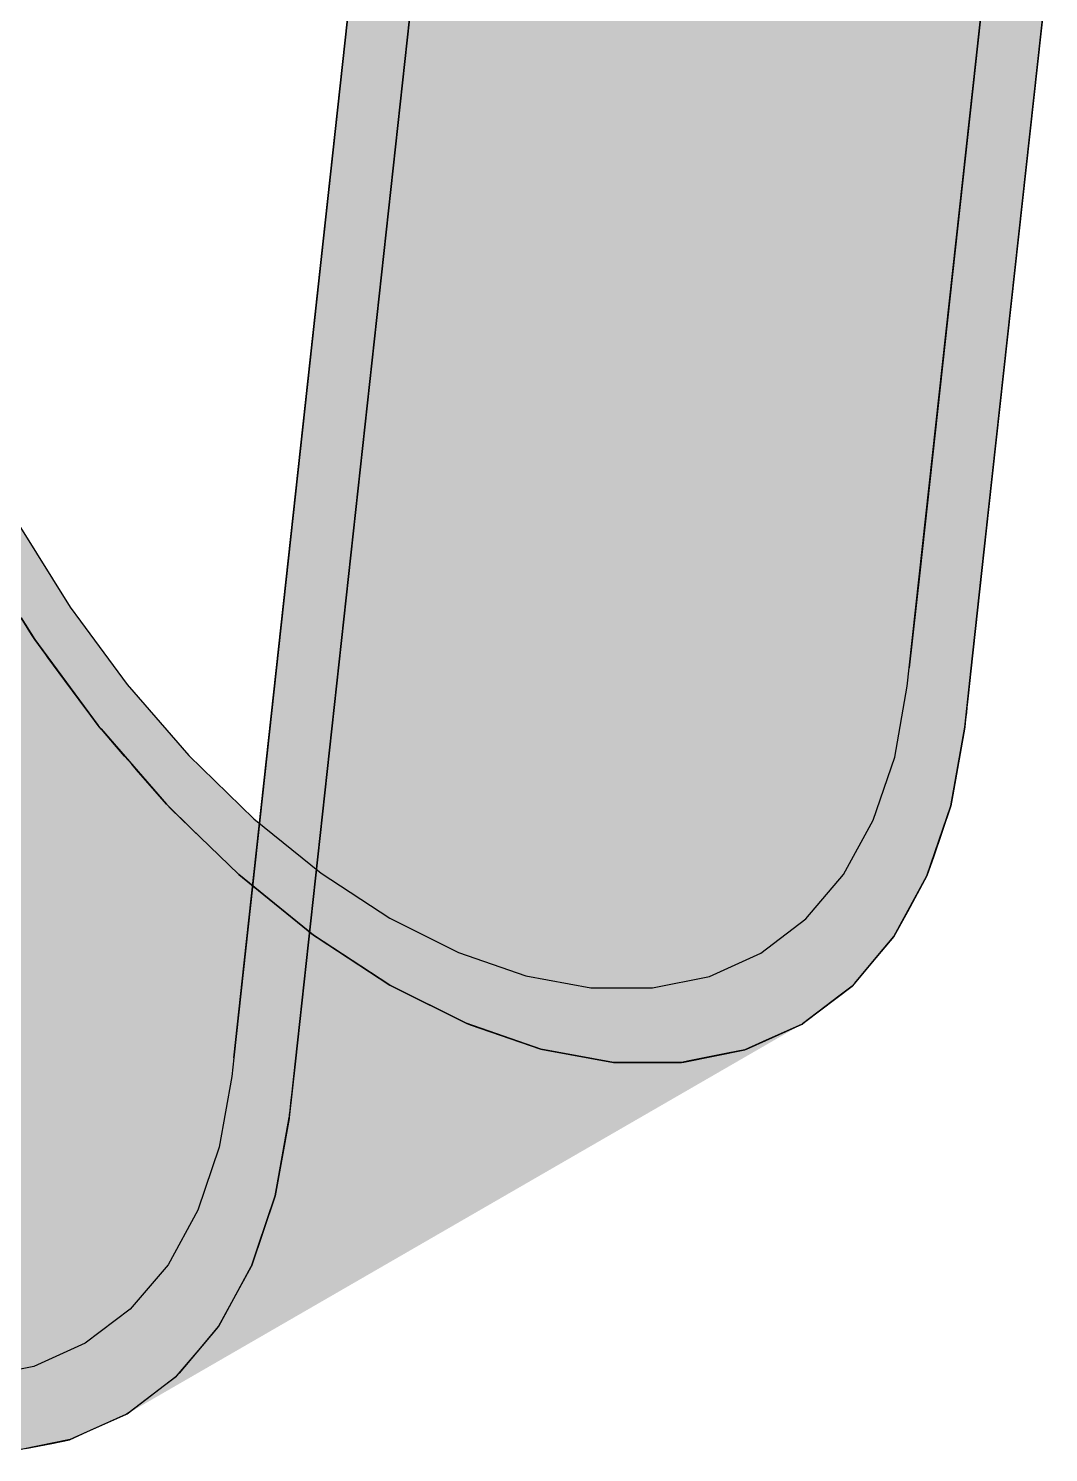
# Model space of a CAD drawing. Extents: x 0 to 2378, y 0 to 1682.
# Drawn here: x 1499.5 to 1536.9, y 1176.4 to 1228.6 of the extents above; entities that cross this region are included whole.
import ezdxf

# ---------------------------------------------------------------- set-up
doc = ezdxf.new("R2010")
doc.units = 0
doc.layers.add('SOMBRA', color=8, linetype='CONTINUOUS')
doc.layers.add('VISIBLE', color=7, linetype='CONTINUOUS')

msp = doc.modelspace()

# ---------------------------------------------------------------- linework, layer by layer
at = {"layer": 'SOMBRA', "color": 253}
for points in [[(1536.0757, 1244.5631), (1531.0366, 1207.9934), (1525.4037, 1238.4017)], [(1536.0757, 1244.5631), (1532.1428, 1208.6321), (1531.0366, 1207.9934)], [(1536.1587, 1244.5432), (1531.7624, 1205.1564), (1536.0757, 1244.5631)], [(1536.1587, 1244.5432), (1531.7638, 1205.1563), (1531.7624, 1205.1564)], [(1536.78, 1244.3944), (1531.7638, 1205.1563), (1536.1587, 1244.5432)], [(1536.78, 1244.3944), (1531.7746, 1205.1557), (1531.7638, 1205.1563)], [(1538.2892, 1244.0328), (1531.7746, 1205.1557), (1536.78, 1244.3944)], [(1538.2892, 1244.0328), (1531.8221, 1205.1531), (1531.7746, 1205.1557)], [(1538.2892, 1244.0328), (1536.7571, 1230.0355), (1531.8221, 1205.1531)], [(1507.3941, 1194.3434), (1525.4037, 1238.4017), (1531.0366, 1207.9934)], [(1507.3941, 1194.3434), (1511.3269, 1230.2744), (1525.4037, 1238.4017)], [(1534.6686, 1210.9539), (1531.8221, 1205.1531), (1536.7571, 1230.0355)], [(1534.6686, 1210.9539), (1531.9947, 1205.1434), (1531.8221, 1205.1531)], [(1534.0201, 1205.0297), (1531.9947, 1205.1434), (1534.6686, 1210.9539)], [(1501.0208, 1207.3713), (1499.1399, 1210.3923), (1476.272, 1193.0826)], [(1500.1715, 1206.9288), (1497.6266, 1209.5432), (1497.1518, 1210.4525)], [(1500.1715, 1206.9288), (1497.1518, 1210.4525), (1501.0208, 1207.3713)], [(1497.1518, 1210.4525), (1499.1399, 1210.3923), (1501.0208, 1207.3713)], [(1500.1715, 1206.9288), (1498.3163, 1208.4374), (1497.6266, 1209.5432)], [(1532.1428, 1208.6321), (1531.5814, 1205.052), (1531.0366, 1207.9934)], [(1532.1428, 1208.6321), (1531.7624, 1205.1564), (1531.5814, 1205.052)], [(1499.2453, 1206.9808), (1498.3163, 1208.4374), (1500.1715, 1206.9288)], [(1531.5814, 1205.052), (1507.3941, 1194.3434), (1531.0366, 1207.9934)], [(1496.9255, 1204.278), (1501.0208, 1207.3713), (1476.272, 1193.0826)], [(1501.3977, 1206.8601), (1501.0208, 1207.3713), (1496.9255, 1204.278)], [(1500.1715, 1206.9288), (1501.0208, 1207.3713), (1501.3977, 1206.8601)], [(1503.1067, 1204.5421), (1501.3977, 1206.8601), (1496.9255, 1204.278)], [(1499.605, 1206.3713), (1499.2241, 1206.982), (1499.2453, 1206.9808)], [(1499.605, 1206.3713), (1499.2453, 1206.9808), (1505.3624, 1201.9416)], [(1499.2453, 1206.9808), (1500.1715, 1206.9288), (1503.1067, 1204.5421)], [(1499.2453, 1206.9808), (1503.1067, 1204.5421), (1505.3624, 1201.9416)], [(1500.1715, 1206.9288), (1501.3977, 1206.8601), (1503.1067, 1204.5421)], [(1500.1258, 1205.6369), (1499.7197, 1206.1874), (1499.605, 1206.3713)], [(1500.1258, 1205.6369), (1499.605, 1206.3713), (1507.7453, 1199.6268)], [(1499.605, 1206.3713), (1505.3624, 1201.9416), (1507.7453, 1199.6268)], [(1500.2, 1205.5364), (1500.1258, 1205.6369), (1507.7453, 1199.6268)], [(1500.8224, 1204.6927), (1500.2, 1205.5364), (1510.2202, 1197.6264)], [(1500.2, 1205.5364), (1507.7453, 1199.6268), (1510.2202, 1197.6264)], [(1531.5814, 1205.052), (1531.688, 1204.4768), (1506.9392, 1190.1881)], [(1531.5814, 1205.052), (1506.9392, 1190.1881), (1507.0136, 1190.8677)], [(1531.5814, 1205.052), (1507.0136, 1190.8677), (1507.3941, 1194.3434)], [(1531.7624, 1205.1564), (1531.688, 1204.4768), (1531.5814, 1205.052)], [(1531.7638, 1205.1563), (1531.688, 1204.4768), (1531.7624, 1205.1564)], [(1531.7746, 1205.1557), (1531.688, 1204.4768), (1531.7638, 1205.1563)], [(1531.8221, 1205.1531), (1531.688, 1204.4768), (1531.7746, 1205.1557)], [(1531.9947, 1205.1434), (1531.688, 1204.4768), (1531.8221, 1205.1531)], [(1533.9211, 1204.1249), (1531.688, 1204.4768), (1531.9947, 1205.1434)], [(1533.9211, 1204.1249), (1531.9947, 1205.1434), (1534.0201, 1205.0297)], [(1503.1067, 1204.5421), (1496.9255, 1204.278), (1478.358, 1190.2534)], [(1503.1067, 1204.5421), (1478.358, 1190.2534), (1480.6137, 1187.6529)], [(1505.3624, 1201.9416), (1503.1067, 1204.5421), (1480.6137, 1187.6529)], [(1501.3462, 1203.9829), (1500.8224, 1204.6927), (1510.2202, 1197.6264)], [(1533.7952, 1202.9745), (1531.2284, 1201.8844), (1531.688, 1204.4768)], [(1533.7952, 1202.9745), (1531.688, 1204.4768), (1533.8, 1203.019)], [(1533.8, 1203.019), (1531.688, 1204.4768), (1533.8018, 1203.0354)], [(1533.8018, 1203.0354), (1531.688, 1204.4768), (1533.8061, 1203.074)], [(1533.8061, 1203.074), (1531.688, 1204.4768), (1533.8131, 1203.1386)], [(1533.8131, 1203.1386), (1531.688, 1204.4768), (1533.8233, 1203.232)], [(1533.8233, 1203.232), (1531.688, 1204.4768), (1533.837, 1203.3564)], [(1533.837, 1203.3564), (1531.688, 1204.4768), (1533.8539, 1203.5113)], [(1533.8539, 1203.5113), (1531.688, 1204.4768), (1533.8741, 1203.6957)], [(1533.8741, 1203.6957), (1531.688, 1204.4768), (1533.8968, 1203.903)], [(1533.8968, 1203.903), (1531.688, 1204.4768), (1533.9211, 1204.1249)], [(1501.7757, 1203.4008), (1501.3462, 1203.9829), (1510.2202, 1197.6264)], [(1502.1591, 1202.9051), (1502.039, 1203.0439), (1501.7757, 1203.4008)], [(1502.1591, 1202.9051), (1501.7757, 1203.4008), (1510.2202, 1197.6264)], [(1502.1617, 1202.9022), (1502.1591, 1202.9051), (1510.2202, 1197.6264)], [(1502.6465, 1202.3423), (1502.1617, 1202.9022), (1512.7304, 1195.9812)], [(1502.1617, 1202.9022), (1510.2202, 1197.6264), (1512.7304, 1195.9812)], [(1533.7952, 1202.9745), (1533.3515, 1200.5007), (1531.2284, 1201.8844)], [(1503.0099, 1201.9227), (1502.6465, 1202.3423), (1512.7304, 1195.9812)], [(1503.273, 1201.6189), (1503.0099, 1201.9227), (1512.7304, 1195.9812)], [(1533.279, 1200.0963), (1530.4435, 1199.5778), (1531.2284, 1201.8844)], [(1533.279, 1200.0963), (1531.2284, 1201.8844), (1533.3514, 1200.4999)], [(1533.3514, 1200.4999), (1531.2284, 1201.8844), (1533.3515, 1200.5007)], [(1503.4482, 1201.4166), (1503.273, 1201.6189), (1512.7304, 1195.9812)], [(1505.5266, 1199.1971), (1504.5421, 1200.1535), (1503.4482, 1201.4166)], [(1505.5266, 1199.1971), (1503.4482, 1201.4166), (1512.7304, 1195.9812)], [(1533.279, 1200.0963), (1532.6435, 1198.22), (1530.4435, 1199.5778)], [(1532.4092, 1197.5284), (1529.3545, 1197.5774), (1530.4435, 1199.5778)], [(1532.4092, 1197.5284), (1530.4435, 1199.5778), (1532.6435, 1198.22)], [(1505.7653, 1198.9652), (1505.5266, 1199.1971), (1512.7304, 1195.9812)], [(1507.1938, 1197.5774), (1505.7653, 1198.9652), (1515.2407, 1194.7278)], [(1505.7653, 1198.9652), (1512.7304, 1195.9812), (1515.2407, 1194.7278)], [(1507.1938, 1197.5774), (1520.9737, 1190.6984), (1508.8946, 1196.2006)], [(1507.1938, 1197.5774), (1515.2407, 1194.7278), (1523.7005, 1190.7543)], [(1507.1938, 1197.5774), (1523.4219, 1190.6984), (1520.9737, 1190.6984)], [(1507.1938, 1197.5774), (1523.7005, 1190.7543), (1523.4219, 1190.6984)], [(1531.2001, 1195.3116), (1527.9686, 1195.9526), (1529.3545, 1197.5774)], [(1531.2001, 1195.3116), (1529.3545, 1197.5774), (1531.6911, 1196.2118)], [(1532.4092, 1197.5284), (1531.6911, 1196.2118), (1529.3545, 1197.5774)], [(1515.5235, 1192.1314), (1509.9374, 1195.3566), (1508.8946, 1196.2006)], [(1515.5235, 1192.1314), (1508.8946, 1196.2006), (1520.9737, 1190.6984)], [(1529.6657, 1193.4949), (1526.321, 1194.6993), (1527.9686, 1195.9526)], [(1529.6657, 1193.4949), (1527.9686, 1195.9526), (1530.5371, 1194.5267)], [(1531.2001, 1195.3116), (1530.5371, 1194.5267), (1527.9686, 1195.9526)], [(1515.5235, 1192.1314), (1512.7304, 1193.5317), (1509.9374, 1195.3566)], [(1523.7005, 1190.7543), (1515.2407, 1194.7278), (1517.7155, 1193.8705)], [(1527.8519, 1192.1162), (1524.4401, 1193.8501), (1526.321, 1194.6993)], [(1527.8519, 1192.1162), (1526.321, 1194.6993), (1529.2262, 1193.1609)], [(1529.6657, 1193.4949), (1529.2262, 1193.1609), (1526.321, 1194.6993)], [(1524.1257, 1190.8397), (1517.7155, 1193.8705), (1520.0985, 1193.4337)], [(1523.7005, 1190.7543), (1517.7155, 1193.8705), (1524.1257, 1190.8397)], [(1527.8342, 1192.1028), (1522.3542, 1193.4296), (1524.4401, 1193.8501)], [(1527.8342, 1192.1028), (1524.4401, 1193.8501), (1527.8519, 1192.1162)], [(1524.1257, 1190.8397), (1520.0985, 1193.4337), (1525.0963, 1191.0344)], [(1525.7412, 1191.1638), (1520.0985, 1193.4337), (1522.3542, 1193.4296)], [(1525.7412, 1191.1638), (1525.0963, 1191.0344), (1520.0985, 1193.4337)], [(1525.7412, 1191.1638), (1522.3542, 1193.4296), (1526.3798, 1191.4503)], [(1526.3798, 1191.4503), (1522.3542, 1193.4296), (1526.3804, 1191.4506)], [(1527.8342, 1192.1028), (1526.3804, 1191.4506), (1522.3542, 1193.4296)], [(1515.5235, 1192.1314), (1520.9187, 1190.6984), (1518.2671, 1191.1843)], [(1515.5235, 1192.1314), (1520.9737, 1190.6984), (1520.9187, 1190.6984)]]:
    msp.add_solid(points, dxfattribs=at)
at = {"layer": 'SOMBRA', "color": 252}
for points in [[(1527.2024, 1237.6318), (1534.3996, 1208.497), (1538.2892, 1244.0328)], [(1509.6509, 1194.2084), (1532.9084, 1207.6361), (1527.2024, 1237.6318)], [(1509.6509, 1194.2084), (1527.2024, 1237.6318), (1513.5405, 1229.7441)], [(1527.2024, 1237.6318), (1532.9084, 1207.6361), (1534.3996, 1208.497)], [(1507.0151, 1190.8676), (1511.3269, 1230.2744), (1507.0136, 1190.8677)], [(1507.0151, 1190.8676), (1511.41, 1230.2545), (1511.3269, 1230.2744)], [(1507.0258, 1190.867), (1511.41, 1230.2545), (1507.0151, 1190.8676)], [(1507.0258, 1190.867), (1512.0312, 1230.1057), (1511.41, 1230.2545)], [(1507.0734, 1190.8644), (1512.0312, 1230.1057), (1507.0258, 1190.867)], [(1507.0734, 1190.8644), (1513.5405, 1229.7441), (1512.0312, 1230.1057)], [(1507.0734, 1190.8644), (1512.0084, 1215.7468), (1513.5405, 1229.7441)], [(1507.246, 1190.8547), (1512.0084, 1215.7468), (1507.0734, 1190.8644)], [(1507.246, 1190.8547), (1509.9198, 1196.6652), (1512.0084, 1215.7468)], [(1532.9084, 1207.6361), (1534.0201, 1205.0297), (1534.3996, 1208.497)], [(1509.6509, 1194.2084), (1533.4651, 1204.7093), (1532.9084, 1207.6361)], [(1532.9084, 1207.6361), (1533.4651, 1204.7093), (1534.0201, 1205.0297)], [(1474.9709, 1191.8987), (1499.2241, 1206.982), (1499.7197, 1206.1874)], [(1498.4002, 1205.166), (1474.9709, 1191.8987), (1499.7197, 1206.1874)], [(1477.2903, 1188.7552), (1499.854, 1206.0053), (1502.039, 1203.0439)], [(1477.2903, 1188.7552), (1498.4002, 1205.166), (1499.854, 1206.0053)], [(1498.4002, 1205.166), (1499.7197, 1206.1874), (1499.854, 1206.0053)], [(1533.4651, 1204.7093), (1533.7952, 1202.9745), (1534.0201, 1205.0297)], [(1533.4651, 1204.7093), (1509.0464, 1188.6858), (1533.7952, 1202.9745)], [(1533.4651, 1204.7093), (1509.2714, 1190.7411), (1509.0464, 1188.6858)], [(1509.6509, 1194.2084), (1509.2714, 1190.7411), (1533.4651, 1204.7093)], [(1501.0378, 1202.2738), (1477.2903, 1188.7552), (1502.039, 1203.0439)], [(1479.7934, 1185.8648), (1501.0378, 1202.2738), (1502.1499, 1202.9158)], [(1479.7934, 1185.8648), (1502.1499, 1202.9158), (1504.5421, 1200.1535)], [(1501.0378, 1202.2738), (1502.039, 1203.0439), (1502.1499, 1202.9158)], [(1509.0464, 1188.6858), (1533.279, 1200.0963), (1533.7952, 1202.9745)], [(1501.0378, 1202.2738), (1477.4011, 1188.6271), (1477.2903, 1188.7552)], [(1501.0378, 1202.2738), (1479.7582, 1185.9055), (1477.4011, 1188.6271)], [(1479.7934, 1185.8648), (1479.7582, 1185.9055), (1501.0378, 1202.2738)], [(1503.0362, 1199.0085), (1479.7934, 1185.8648), (1504.5421, 1200.1535)], [(1482.4451, 1183.2887), (1504.72, 1199.9807), (1507.1938, 1197.5774)], [(1482.4451, 1183.2887), (1503.0362, 1199.0085), (1504.72, 1199.9807)], [(1503.0362, 1199.0085), (1504.5421, 1200.1535), (1504.72, 1199.9807)], [(1508.5302, 1185.8076), (1532.4092, 1197.5284), (1533.279, 1200.0963)], [(1509.0392, 1188.6452), (1508.5302, 1185.8076), (1533.279, 1200.0963)], [(1509.0464, 1188.6858), (1509.0392, 1188.6452), (1533.279, 1200.0963)], [(1503.0362, 1199.0085), (1479.9713, 1185.692), (1479.7934, 1185.8648)], [(1503.0362, 1199.0085), (1482.4077, 1183.325), (1479.9713, 1185.692)], [(1482.4451, 1183.2887), (1482.4077, 1183.325), (1503.0362, 1199.0085)], [(1506.1016, 1196.761), (1482.4451, 1183.2887), (1507.1938, 1197.5774)], [(1485.1886, 1181.0679), (1506.1016, 1196.761), (1507.3278, 1197.4689)], [(1485.1886, 1181.0679), (1507.3278, 1197.4689), (1509.9374, 1195.3566)], [(1506.1016, 1196.761), (1507.1938, 1197.5774), (1507.3278, 1197.4689)], [(1507.6605, 1183.2397), (1531.2001, 1195.3116), (1532.4092, 1197.5284)], [(1508.518, 1185.7715), (1507.6605, 1183.2397), (1532.4092, 1197.5284)], [(1508.5302, 1185.8076), (1508.518, 1185.7715), (1532.4092, 1197.5284)], [(1506.1016, 1196.761), (1482.5791, 1183.1802), (1482.4451, 1183.2887)], [(1506.1016, 1196.761), (1485.15, 1181.0991), (1482.5791, 1183.1802)], [(1485.1886, 1181.0679), (1485.15, 1181.0991), (1506.1016, 1196.761)], [(1509.2714, 1190.7411), (1509.9198, 1196.6652), (1507.246, 1190.8547)], [(1508.9146, 1194.6084), (1485.1886, 1181.0679), (1509.9374, 1195.3566)], [(1487.9817, 1179.243), (1508.9146, 1194.6084), (1510.0654, 1195.2729)], [(1487.9817, 1179.243), (1510.0654, 1195.2729), (1512.7304, 1193.5317)], [(1506.4513, 1181.023), (1530.6081, 1194.6107), (1531.2001, 1195.3116)], [(1507.6435, 1183.2085), (1506.4513, 1181.023), (1531.2001, 1195.3116)], [(1507.6605, 1183.2397), (1507.6435, 1183.2085), (1531.2001, 1195.3116)], [(1508.9146, 1194.6084), (1509.9374, 1195.3566), (1510.0654, 1195.2729)], [(1508.9146, 1194.6084), (1485.3167, 1180.9842), (1485.1886, 1181.0679)], [(1508.9146, 1194.6084), (1487.9424, 1179.2687), (1485.3167, 1180.9842)], [(1487.9817, 1179.243), (1487.9424, 1179.2687), (1508.9146, 1194.6084)], [(1506.4513, 1181.023), (1515.1905, 1185.7094), (1530.6081, 1194.6107)], [(1515.1905, 1185.7094), (1529.7609, 1193.6077), (1530.6081, 1194.6107)], [(1511.3771, 1192.5675), (1487.9817, 1179.243), (1512.7304, 1193.5317)], [(1504.9169, 1179.2063), (1527.9228, 1192.1701), (1529.6657, 1193.4949)], [(1528.2023, 1192.7079), (1504.9169, 1179.2063), (1529.6657, 1193.4949)], [(1511.3771, 1192.5675), (1512.7304, 1193.5317), (1512.8999, 1193.4467)], [(1515.1905, 1185.7094), (1528.2023, 1192.7079), (1529.7609, 1193.6077)], [(1528.2023, 1192.7079), (1529.6657, 1193.4949), (1529.7609, 1193.6077)], [(1490.7748, 1177.8427), (1511.3771, 1192.5675), (1512.8999, 1193.4467)], [(1490.7748, 1177.8427), (1512.8999, 1193.4467), (1515.5235, 1192.1314)], [(1511.3771, 1192.5675), (1488.1511, 1179.158), (1487.9817, 1179.243)], [(1511.3771, 1192.5675), (1490.7354, 1177.8624), (1488.1511, 1179.158)], [(1490.7748, 1177.8427), (1490.7354, 1177.8624), (1511.3771, 1192.5675)], [(1528.2023, 1192.7079), (1505.0122, 1179.319), (1504.9169, 1179.2063)], [(1528.2023, 1192.7079), (1505.8593, 1180.3221), (1505.0122, 1179.319)], [(1528.2023, 1192.7079), (1515.1905, 1185.7094), (1505.8593, 1180.3221)], [(1514.3504, 1191.3213), (1490.7748, 1177.8427), (1515.5235, 1192.1314)], [(1493.5184, 1176.8956), (1514.3504, 1191.3213), (1515.6675, 1192.0817)], [(1493.5184, 1176.8956), (1515.6675, 1192.0817), (1518.2671, 1191.1843)], [(1503.0855, 1177.8141), (1525.9027, 1191.2363), (1527.8342, 1192.1028)], [(1526.7094, 1191.4696), (1503.0855, 1177.8141), (1527.8342, 1192.1028)], [(1504.9169, 1179.2063), (1526.7094, 1191.4696), (1527.9228, 1192.1701)], [(1514.3504, 1191.3213), (1515.5235, 1192.1314), (1515.6675, 1192.0817)], [(1526.7094, 1191.4696), (1527.8342, 1192.1028), (1527.9228, 1192.1701)], [(1526.7094, 1191.4696), (1503.174, 1177.8814), (1503.0855, 1177.8141)], [(1526.7094, 1191.4696), (1504.8911, 1179.1866), (1503.174, 1177.8814)], [(1504.9169, 1179.2063), (1504.8911, 1179.1866), (1526.7094, 1191.4696)], [(1514.3504, 1191.3213), (1490.9187, 1177.793), (1490.7748, 1177.8427)], [(1514.3504, 1191.3213), (1493.4797, 1176.9089), (1490.9187, 1177.793)], [(1493.5184, 1176.8956), (1493.4797, 1176.9089), (1514.3504, 1191.3213)], [(1516.6524, 1190.107), (1493.5184, 1176.8956), (1518.2671, 1191.1843)], [(1496.17, 1176.4097), (1516.6524, 1190.107), (1518.4578, 1191.1493)], [(1496.17, 1176.4097), (1518.4578, 1191.1493), (1520.9187, 1190.6984)], [(1500.9925, 1176.8752), (1523.5004, 1190.7142), (1525.7412, 1191.1638)], [(1523.9664, 1190.1183), (1500.9925, 1176.8752), (1525.7412, 1191.1638)], [(1503.0855, 1177.8141), (1523.9664, 1190.1183), (1525.9027, 1191.2363)], [(1516.6524, 1190.107), (1518.2671, 1191.1843), (1518.4578, 1191.1493)], [(1523.9664, 1190.1183), (1525.7412, 1191.1638), (1525.9027, 1191.2363)], [(1519.6279, 1189.8706), (1496.17, 1176.4097), (1520.9187, 1190.6984)], [(1498.6732, 1176.4097), (1519.6279, 1189.8706), (1521.0617, 1190.6984)], [(1498.6732, 1176.4097), (1521.0617, 1190.6984), (1523.4219, 1190.6984)], [(1522.6507, 1190.2236), (1498.6732, 1176.4097), (1523.4219, 1190.6984)], [(1500.9925, 1176.8752), (1522.6507, 1190.2236), (1523.5004, 1190.7142)], [(1507.0151, 1190.8676), (1507.0136, 1190.8677), (1506.9392, 1190.1881)], [(1507.0258, 1190.867), (1507.0151, 1190.8676), (1506.9392, 1190.1881)], [(1507.0734, 1190.8644), (1507.0258, 1190.867), (1506.9392, 1190.1881)], [(1507.246, 1190.8547), (1507.0734, 1190.8644), (1506.9392, 1190.1881)], [(1509.1723, 1189.8362), (1507.246, 1190.8547), (1506.9392, 1190.1881)], [(1509.1723, 1189.8362), (1509.2714, 1190.7411), (1507.246, 1190.8547)], [(1519.6279, 1189.8706), (1520.9187, 1190.6984), (1521.0617, 1190.6984)], [(1522.6507, 1190.2236), (1523.4219, 1190.6984), (1523.5004, 1190.7142)], [(1516.6524, 1190.107), (1493.7091, 1176.8606), (1493.5184, 1176.8956)], [(1516.6524, 1190.107), (1496.1327, 1176.4166), (1493.7091, 1176.8606)], [(1496.17, 1176.4097), (1496.1327, 1176.4166), (1516.6524, 1190.107)], [(1519.6279, 1189.8706), (1496.313, 1176.4097), (1496.17, 1176.4097)], [(1519.6279, 1189.8706), (1498.6379, 1176.4097), (1496.313, 1176.4097)], [(1498.6732, 1176.4097), (1498.6379, 1176.4097), (1519.6279, 1189.8706)], [(1522.6507, 1190.2236), (1498.7517, 1176.4255), (1498.6732, 1176.4097)], [(1522.6507, 1190.2236), (1500.9598, 1176.8686), (1498.7517, 1176.4255)], [(1500.9925, 1176.8752), (1500.9598, 1176.8686), (1522.6507, 1190.2236)], [(1523.9664, 1190.1183), (1501.1539, 1176.9476), (1500.9925, 1176.8752)], [(1523.9664, 1190.1183), (1503.056, 1177.8009), (1501.1539, 1176.9476)], [(1503.0855, 1177.8141), (1503.056, 1177.8009), (1523.9664, 1190.1183)], [(1508.6028, 1186.2121), (1506.9392, 1190.1881), (1506.4796, 1187.5958)], [(1508.6028, 1186.2121), (1509.0513, 1188.7303), (1506.9392, 1190.1881)], [(1509.0513, 1188.7303), (1509.0531, 1188.7467), (1506.9392, 1190.1881)], [(1509.0531, 1188.7467), (1509.0573, 1188.7853), (1506.9392, 1190.1881)], [(1509.0573, 1188.7853), (1509.0644, 1188.8499), (1506.9392, 1190.1881)], [(1509.0644, 1188.8499), (1509.0746, 1188.9433), (1506.9392, 1190.1881)], [(1509.0746, 1188.9433), (1509.0882, 1189.0677), (1506.9392, 1190.1881)], [(1509.0882, 1189.0677), (1509.1052, 1189.2227), (1506.9392, 1190.1881)], [(1509.1052, 1189.2227), (1509.1254, 1189.407), (1506.9392, 1190.1881)], [(1509.1254, 1189.407), (1509.1481, 1189.6143), (1506.9392, 1190.1881)], [(1509.1481, 1189.6143), (1509.1723, 1189.8362), (1506.9392, 1190.1881)], [(1508.6028, 1186.2121), (1509.0464, 1188.6858), (1509.0513, 1188.7303)], [(1507.8947, 1183.9314), (1506.4796, 1187.5958), (1505.6947, 1185.2892)], [(1507.8947, 1183.9314), (1508.6026, 1186.2112), (1506.4796, 1187.5958)], [(1508.6026, 1186.2112), (1508.6028, 1186.2121), (1506.4796, 1187.5958)], [(1507.8947, 1183.9314), (1508.5302, 1185.8076), (1508.6026, 1186.2112)], [(1515.1905, 1185.7094), (1506.4297, 1180.9974), (1505.8593, 1180.3221)], [(1506.4513, 1181.023), (1506.4297, 1180.9974), (1515.1905, 1185.7094)], [(1506.9423, 1181.9231), (1505.6947, 1185.2892), (1504.6058, 1183.2887)], [(1506.9423, 1181.9231), (1507.8947, 1183.9314), (1505.6947, 1185.2892)], [(1506.9423, 1181.9231), (1507.6605, 1183.2397), (1507.8947, 1183.9314)], [(1505.7884, 1180.238), (1504.6058, 1183.2887), (1503.2199, 1181.6639)], [(1505.7884, 1180.238), (1506.9423, 1181.9231), (1504.6058, 1183.2887)], [(1504.4775, 1178.8722), (1503.2199, 1181.6639), (1501.5723, 1180.4106)], [(1504.4775, 1178.8722), (1505.7884, 1180.238), (1503.2199, 1181.6639)], [(1505.7884, 1180.238), (1506.4513, 1181.023), (1506.9423, 1181.9231)], [(1503.1031, 1177.8275), (1501.5723, 1180.4106), (1499.6914, 1179.5614)], [(1503.1031, 1177.8275), (1504.4775, 1178.8722), (1501.5723, 1180.4106)], [(1504.4775, 1178.8722), (1504.9169, 1179.2063), (1505.7884, 1180.238)], [(1501.6317, 1177.1619), (1499.6914, 1179.5614), (1497.6054, 1179.1409)], [(1501.6317, 1177.1619), (1503.1031, 1177.8275), (1499.6914, 1179.5614)], [(1500.3476, 1176.7457), (1497.6054, 1179.1409), (1495.3498, 1179.145)], [(1499.377, 1176.551), (1500.3476, 1176.7457), (1495.3498, 1179.145)], [(1500.3476, 1176.7457), (1501.631, 1177.1616), (1497.6054, 1179.1409)], [(1501.631, 1177.1616), (1501.6317, 1177.1619), (1497.6054, 1179.1409)], [(1501.6317, 1177.1619), (1503.0855, 1177.8141), (1503.1031, 1177.8275)], [(1500.3476, 1176.7457), (1500.9925, 1176.8752), (1501.631, 1177.1616)]]:
    msp.add_solid(points, dxfattribs=at)
at = {"layer": 'SOMBRA', "color": 254}
for points in [[(1531.688, 1204.4768), (1531.2284, 1201.8844), (1506.9392, 1190.1881)], [(1505.3624, 1201.9416), (1480.6137, 1187.6529), (1482.9966, 1185.3381)], [(1507.7453, 1199.6268), (1505.3624, 1201.9416), (1482.9966, 1185.3381)], [(1531.2284, 1201.8844), (1530.4435, 1199.5778), (1506.4796, 1187.5958)], [(1531.2284, 1201.8844), (1506.4796, 1187.5958), (1506.9392, 1190.1881)], [(1507.7453, 1199.6268), (1482.9966, 1185.3381), (1485.4715, 1183.3377)], [(1510.2202, 1197.6264), (1507.7453, 1199.6268), (1485.4715, 1183.3377)], [(1530.4435, 1199.5778), (1529.3545, 1197.5774), (1505.6947, 1185.2892)], [(1530.4435, 1199.5778), (1505.6947, 1185.2892), (1506.4796, 1187.5958)], [(1510.2202, 1197.6264), (1485.4715, 1183.3377), (1487.9817, 1181.6925)], [(1512.7304, 1195.9812), (1510.2202, 1197.6264), (1487.9817, 1181.6925)], [(1529.3545, 1197.5774), (1527.9686, 1195.9526), (1504.6058, 1183.2887)], [(1529.3545, 1197.5774), (1504.6058, 1183.2887), (1505.6947, 1185.2892)], [(1512.7304, 1195.9812), (1487.9817, 1181.6925), (1490.4919, 1180.4392)], [(1515.2407, 1194.7278), (1512.7304, 1195.9812), (1490.4919, 1180.4392)], [(1527.9686, 1195.9526), (1526.321, 1194.6993), (1503.2199, 1181.6639)], [(1527.9686, 1195.9526), (1503.2199, 1181.6639), (1504.6058, 1183.2887)], [(1515.2407, 1194.7278), (1490.4919, 1180.4392), (1492.9668, 1179.5818)], [(1517.7155, 1193.8705), (1515.2407, 1194.7278), (1492.9668, 1179.5818)], [(1526.321, 1194.6993), (1524.4401, 1193.8501), (1501.5723, 1180.4106)], [(1526.321, 1194.6993), (1501.5723, 1180.4106), (1503.2199, 1181.6639)], [(1517.7155, 1193.8705), (1492.9668, 1179.5818), (1495.3498, 1179.145)], [(1520.0985, 1193.4337), (1517.7155, 1193.8705), (1495.3498, 1179.145)], [(1524.4401, 1193.8501), (1522.3542, 1193.4296), (1499.6914, 1179.5614)], [(1524.4401, 1193.8501), (1499.6914, 1179.5614), (1501.5723, 1180.4106)], [(1520.0985, 1193.4337), (1495.3498, 1179.145), (1497.6054, 1179.1409)], [(1522.3542, 1193.4296), (1520.0985, 1193.4337), (1497.6054, 1179.1409)], [(1522.3542, 1193.4296), (1497.6054, 1179.1409), (1499.6914, 1179.5614)]]:
    msp.add_solid(points, dxfattribs=at)
at = {"layer": 'VISIBLE'}
for p, q in [((1531.7624, 1205.1564), (1536.0757, 1244.5631)), ((1536.0757, 1244.5631), (1532.1428, 1208.6321)), ((1534.3996, 1208.497), (1538.2892, 1244.0328)), ((1511.3269, 1230.2744), (1507.0136, 1190.8677)), ((1507.3941, 1194.3434), (1511.3269, 1230.2744)), ((1536.7571, 1230.0355), (1534.6686, 1210.9539)), ((1513.5405, 1229.7441), (1509.6509, 1194.2084)), ((1512.0084, 1215.7468), (1513.5405, 1229.7441)), ((1509.9198, 1196.6652), (1512.0084, 1215.7468)), ((1534.6686, 1210.9539), (1534.0201, 1205.0297)), ((1499.1399, 1210.3923), (1501.0208, 1207.3713)), ((1532.1428, 1208.6321), (1531.7624, 1205.1564)), ((1534.0201, 1205.0297), (1534.3996, 1208.497)), ((1501.0208, 1207.3713), (1501.3977, 1206.8601)), ((1499.605, 1206.3713), (1499.2241, 1206.982)), ((1499.2241, 1206.982), (1499.7197, 1206.1874)), ((1501.3977, 1206.8601), (1503.1067, 1204.5421)), ((1499.7197, 1206.1874), (1499.605, 1206.3713)), ((1500.1258, 1205.6369), (1499.7197, 1206.1874)), ((1499.7197, 1206.1874), (1499.854, 1206.0053)), ((1499.854, 1206.0053), (1502.039, 1203.0439)), ((1500.2, 1205.5364), (1500.1258, 1205.6369)), ((1500.8224, 1204.6927), (1500.2, 1205.5364)), ((1531.688, 1204.4768), (1531.7624, 1205.1564)), ((1533.7952, 1202.9745), (1534.0201, 1205.0297)), ((1534.0201, 1205.0297), (1533.9211, 1204.1249)), ((1501.3462, 1203.9829), (1500.8224, 1204.6927)), ((1503.1067, 1204.5421), (1505.3624, 1201.9416)), ((1531.2284, 1201.8844), (1531.688, 1204.4768)), ((1501.7757, 1203.4008), (1501.3462, 1203.9829)), ((1533.9211, 1204.1249), (1533.8968, 1203.903)), ((1502.039, 1203.0439), (1501.7757, 1203.4008)), ((1533.8539, 1203.5113), (1533.837, 1203.3564)), ((1533.8741, 1203.6957), (1533.8539, 1203.5113)), ((1533.8968, 1203.903), (1533.8741, 1203.6957)), ((1502.1591, 1202.9051), (1502.039, 1203.0439)), ((1502.039, 1203.0439), (1502.1499, 1202.9158)), ((1502.1499, 1202.9158), (1504.5421, 1200.1535)), ((1502.1617, 1202.9022), (1502.1591, 1202.9051)), ((1502.6465, 1202.3423), (1502.1617, 1202.9022)), ((1533.279, 1200.0963), (1533.7952, 1202.9745)), ((1533.7952, 1202.9745), (1533.3515, 1200.5007)), ((1533.8, 1203.019), (1533.7952, 1202.9745)), ((1533.8018, 1203.0354), (1533.8, 1203.019)), ((1533.8061, 1203.074), (1533.8018, 1203.0354)), ((1533.8131, 1203.1386), (1533.8061, 1203.074)), ((1533.8233, 1203.232), (1533.8131, 1203.1386)), ((1533.837, 1203.3564), (1533.8233, 1203.232)), ((1503.0099, 1201.9227), (1502.6465, 1202.3423)), ((1503.273, 1201.6189), (1503.0099, 1201.9227)), ((1505.3624, 1201.9416), (1507.7453, 1199.6268)), ((1530.4435, 1199.5778), (1531.2284, 1201.8844)), ((1503.4482, 1201.4166), (1503.273, 1201.6189)), ((1504.5421, 1200.1535), (1503.4482, 1201.4166)), ((1533.3514, 1200.4999), (1533.279, 1200.0963)), ((1533.3515, 1200.5007), (1533.3514, 1200.4999)), ((1505.5266, 1199.1971), (1504.5421, 1200.1535)), ((1504.5421, 1200.1535), (1504.72, 1199.9807)), ((1504.72, 1199.9807), (1507.1938, 1197.5774)), ((1532.4092, 1197.5284), (1533.279, 1200.0963)), ((1533.279, 1200.0963), (1532.6435, 1198.22)), ((1507.7453, 1199.6268), (1510.2202, 1197.6264)), ((1529.3545, 1197.5774), (1530.4435, 1199.5778)), ((1505.7653, 1198.9652), (1505.5266, 1199.1971)), ((1507.1938, 1197.5774), (1505.7653, 1198.9652)), ((1532.6435, 1198.22), (1532.4092, 1197.5284)), ((1508.8946, 1196.2006), (1507.1938, 1197.5774)), ((1507.1938, 1197.5774), (1507.3278, 1197.4689)), ((1507.3278, 1197.4689), (1509.9374, 1195.3566)), ((1510.2202, 1197.6264), (1512.7304, 1195.9812)), ((1527.9686, 1195.9526), (1529.3545, 1197.5774)), ((1531.2001, 1195.3116), (1532.4092, 1197.5284)), ((1532.4092, 1197.5284), (1531.6911, 1196.2118)), ((1509.2714, 1190.7411), (1509.9198, 1196.6652)), ((1509.9374, 1195.3566), (1508.8946, 1196.2006)), ((1531.6911, 1196.2118), (1531.2001, 1195.3116)), ((1512.7304, 1195.9812), (1515.2407, 1194.7278)), ((1526.321, 1194.6993), (1527.9686, 1195.9526)), ((1512.7304, 1193.5317), (1509.9374, 1195.3566)), ((1509.9374, 1195.3566), (1510.0654, 1195.2729)), ((1510.0654, 1195.2729), (1512.7304, 1193.5317)), ((1531.2001, 1195.3116), (1530.5371, 1194.5267)), ((1530.6081, 1194.6107), (1531.2001, 1195.3116)), ((1515.2407, 1194.7278), (1517.7155, 1193.8705)), ((1524.4401, 1193.8501), (1526.321, 1194.6993)), ((1529.7609, 1193.6077), (1530.6081, 1194.6107)), ((1507.0136, 1190.8677), (1507.3941, 1194.3434)), ((1509.6509, 1194.2084), (1509.2714, 1190.7411)), ((1530.5371, 1194.5267), (1529.6657, 1193.4949)), ((1515.5235, 1192.1314), (1512.7304, 1193.5317)), ((1512.7304, 1193.5317), (1512.8999, 1193.4467)), ((1517.7155, 1193.8705), (1520.0985, 1193.4337)), ((1522.3542, 1193.4296), (1524.4401, 1193.8501)), ((1527.9228, 1192.1701), (1529.6657, 1193.4949)), ((1529.6657, 1193.4949), (1529.2262, 1193.1609)), ((1529.6657, 1193.4949), (1529.7609, 1193.6077)), ((1512.8999, 1193.4467), (1515.5235, 1192.1314)), ((1520.0985, 1193.4337), (1522.3542, 1193.4296)), ((1529.2262, 1193.1609), (1527.8519, 1192.1162)), ((1518.2671, 1191.1843), (1515.5235, 1192.1314)), ((1515.5235, 1192.1314), (1515.6675, 1192.0817)), ((1515.6675, 1192.0817), (1518.2671, 1191.1843)), ((1525.9027, 1191.2363), (1527.8342, 1192.1028)), ((1527.8342, 1192.1028), (1526.3804, 1191.4506)), ((1527.8342, 1192.1028), (1527.9228, 1192.1701)), ((1527.8519, 1192.1162), (1527.8342, 1192.1028)), ((1526.3798, 1191.4503), (1525.7412, 1191.1638)), ((1526.3804, 1191.4506), (1526.3798, 1191.4503)), ((1520.9187, 1190.6984), (1518.2671, 1191.1843)), ((1518.2671, 1191.1843), (1518.4578, 1191.1493)), ((1518.4578, 1191.1493), (1520.9187, 1190.6984)), ((1523.5004, 1190.7142), (1525.7412, 1191.1638)), ((1525.0963, 1191.0344), (1524.1257, 1190.8397)), ((1525.7412, 1191.1638), (1525.0963, 1191.0344)), ((1525.7412, 1191.1638), (1525.9027, 1191.2363)), ((1507.0136, 1190.8677), (1506.9392, 1190.1881)), ((1509.2714, 1190.7411), (1509.0464, 1188.6858)), ((1509.1723, 1189.8362), (1509.2714, 1190.7411)), ((1520.9737, 1190.6984), (1520.9187, 1190.6984)), ((1520.9187, 1190.6984), (1521.0617, 1190.6984)), ((1523.4219, 1190.6984), (1520.9737, 1190.6984)), ((1521.0617, 1190.6984), (1523.4219, 1190.6984)), ((1523.7005, 1190.7543), (1523.4219, 1190.6984)), ((1523.4219, 1190.6984), (1523.5004, 1190.7142)), ((1524.1257, 1190.8397), (1523.7005, 1190.7543)), ((1506.9392, 1190.1881), (1506.4796, 1187.5958)), ((1509.1481, 1189.6143), (1509.1723, 1189.8362)), ((1509.1052, 1189.2227), (1509.1254, 1189.407)), ((1509.1254, 1189.407), (1509.1481, 1189.6143)), ((1509.0573, 1188.7853), (1509.0644, 1188.8499)), ((1509.0644, 1188.8499), (1509.0746, 1188.9433)), ((1509.0746, 1188.9433), (1509.0882, 1189.0677)), ((1509.0882, 1189.0677), (1509.1052, 1189.2227)), ((1509.0392, 1188.6452), (1508.5302, 1185.8076)), ((1508.6028, 1186.2121), (1509.0464, 1188.6858)), ((1509.0464, 1188.6858), (1509.0392, 1188.6452)), ((1509.0464, 1188.6858), (1509.0513, 1188.7303)), ((1509.0513, 1188.7303), (1509.0531, 1188.7467)), ((1509.0531, 1188.7467), (1509.0573, 1188.7853)), ((1506.4796, 1187.5958), (1505.6947, 1185.2892)), ((1508.5302, 1185.8076), (1508.6026, 1186.2112)), ((1508.6026, 1186.2112), (1508.6028, 1186.2121)), ((1508.518, 1185.7715), (1507.6605, 1183.2397)), ((1507.8947, 1183.9314), (1508.5302, 1185.8076)), ((1508.5302, 1185.8076), (1508.518, 1185.7715)), ((1505.6947, 1185.2892), (1504.6058, 1183.2887)), ((1507.6605, 1183.2397), (1507.8947, 1183.9314)), ((1504.6058, 1183.2887), (1503.2199, 1181.6639)), ((1507.6435, 1183.2085), (1506.4513, 1181.023)), ((1506.9423, 1181.9231), (1507.6605, 1183.2397)), ((1507.6605, 1183.2397), (1507.6435, 1183.2085)), ((1503.2199, 1181.6639), (1501.5723, 1180.4106)), ((1506.4513, 1181.023), (1506.9423, 1181.9231)), ((1505.7884, 1180.238), (1506.4513, 1181.023)), ((1506.4297, 1180.9974), (1505.8593, 1180.3221)), ((1506.4513, 1181.023), (1506.4297, 1180.9974)), ((1501.5723, 1180.4106), (1499.6914, 1179.5614)), ((1504.9169, 1179.2063), (1505.7884, 1180.238)), ((1505.8593, 1180.3221), (1505.0122, 1179.319)), ((1499.6914, 1179.5614), (1497.6054, 1179.1409)), ((1504.8911, 1179.1866), (1503.174, 1177.8814)), ((1504.4775, 1178.8722), (1504.9169, 1179.2063)), ((1504.9169, 1179.2063), (1504.8911, 1179.1866)), ((1505.0122, 1179.319), (1504.9169, 1179.2063)), ((1503.1031, 1177.8275), (1504.4775, 1178.8722)), ((1503.174, 1177.8814), (1503.0855, 1177.8141)), ((1503.056, 1177.8009), (1501.1539, 1176.9476)), ((1501.6317, 1177.1619), (1503.0855, 1177.8141)), ((1503.0855, 1177.8141), (1503.056, 1177.8009)), ((1503.0855, 1177.8141), (1503.1031, 1177.8275)), ((1500.9598, 1176.8686), (1498.7517, 1176.4255)), ((1500.3476, 1176.7457), (1500.9925, 1176.8752)), ((1500.9925, 1176.8752), (1500.9598, 1176.8686)), ((1500.9925, 1176.8752), (1501.631, 1177.1616)), ((1501.1539, 1176.9476), (1500.9925, 1176.8752)), ((1501.631, 1177.1616), (1501.6317, 1177.1619)), ((1499.377, 1176.551), (1500.3476, 1176.7457))]:
    msp.add_line(p, q, dxfattribs=at)

doc.saveas('drawing.dxf')
